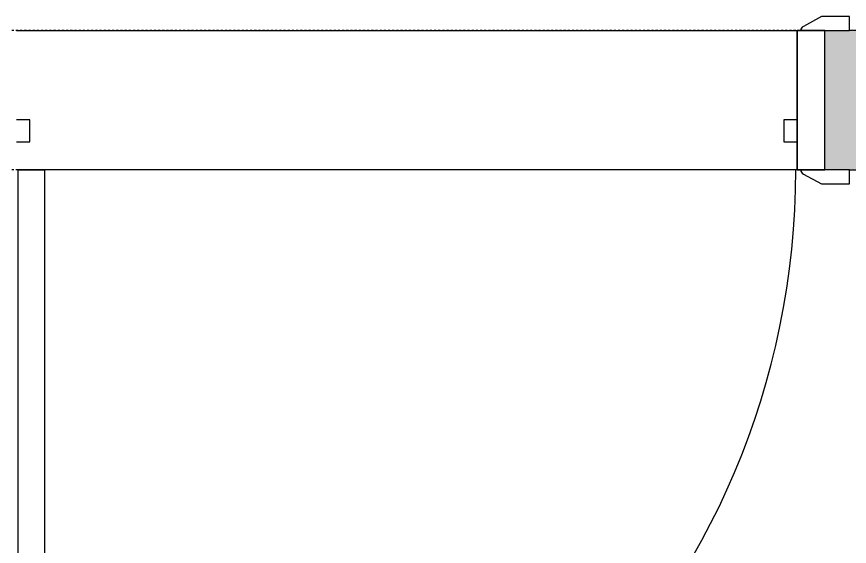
# Model space of a CAD drawing. Extents: x -5566 to 5867, y -120 to 4683.
# Drawn here: x -4941 to -4821.5, y 2068.9 to 2145 of the extents above; entities that cross this region are included whole.
import ezdxf

# ---------------------------------------------------------------- set-up
doc = ezdxf.new("R2010")
doc.units = 0
doc.linetypes.add('DASH', pattern=[0.6, 0.3, -0.3])
for name, color, linetype in [('A-DOOR', 31, 'CONTINUOUS'), ('A-DOOR-FRAM', 31, 'CONTINUOUS'), ('A-DOOR-HDLN', 31, 'DASH'), ('A-WALL', 113, 'CONTINUOUS'), ('A-WALL-PATT', 111, 'CONTINUOUS')]:
    doc.layers.add(name, color=color, linetype=linetype)

# ---------------------------------------------------------------- blocks, each defined once
blk = doc.blocks.new('AR_INT_WOOD_SINGLE_-_W120H')
at = {"layer": 'A-DOOR'}
for p, q in [((52, 10), (52, 121.6)), ((55.8, 121.6), (55.8, 10)), ((-60, 10), (-56, 10)), ((-56, 10), (-56, -10)), ((55.8, 10), (52, 10)), ((-56, -10), (-60, -10))]:
    blk.add_line(p, q, dxfattribs=at)
blk.add_arc((55.8, 10), 111.6, 90, 180, dxfattribs=at)
at = {"layer": 'A-DOOR-FRAM'}
for p, q in [((-59.5, 12), (-63.5, 12)), ((-63.5, 12), (-63.5, 10)), ((-56.9, 10.6), (-59.5, 12)), ((-63.5, 10), (-60, 10)), ((-56, 10), (-60, 10)), ((-60, 10), (-60, -10)), ((-56, -10), (-56, 10)), ((-54.1, 6), (-56, 6)), ((-54.1, 2.8), (-54.1, 6)), ((56, 6), (54.1, 6)), ((54.1, 6), (54.1, 2.8)), ((-56, 2.8), (-54.1, 2.8)), ((54.1, 2.8), (56, 2.8)), ((-63.5, -10), (-63.5, -12)), ((-60, -10), (-63.5, -10)), ((-60, -10), (-56, -10)), ((-59.5, -12), (-56.9, -10.6)), ((-63.5, -12), (-59.5, -12))]:
    blk.add_line(p, q, dxfattribs=at)
for centre, start, end in [((-57.3, 9.9), 7.125, 60.2551), ((-57.3, -9.9), 299.7449, 352.875)]:
    blk.add_arc(centre, 0.806, start, end, dxfattribs=at)
at = {"layer": 'A-DOOR-HDLN'}
for p, q in [((-60, 10), (60, 10)), ((-60, -10), (60, -10))]:
    blk.add_line(p, q, dxfattribs=at)

msp = doc.modelspace()

# ---------------------------------------------------------------- hatches: boundary and pattern name
at = {"layer": 'A-WALL-PATT'}
h = msp.add_hatch(color=256, dxfattribs=at)
h.paths.add_polyline_path([(-4985.5, 2122.99), (-4945, 2122.99), (-4945, 2142.99), (-4985.5, 2142.99)], flags=0)
h.paths.add_polyline_path([(-4825, 2122.99), (-3809.5, 2122.99), (-3809.5, 2142.99), (-4825, 2142.99)], flags=0)

# ---------------------------------------------------------------- linework, layer by layer
at = {"layer": 'A-WALL'}
for p, q in [((-4941, 2142.99), (-4829, 2142.99)), ((-4405, 2142.99), (-4821.5, 2142.99)), ((-4829, 2122.99), (-4941, 2122.99)), ((-4821.5, 2122.99), (-4015, 2122.99))]:
    msp.add_line(p, q, dxfattribs=at)

# ---------------------------------------------------------------- block references
at = {"layer": 'A-DOOR', "rotation": 179.9999999999999}
msp.add_blockref('AR_INT_WOOD_SINGLE_-_W120H', (-4885, 2132.99), dxfattribs=at)

doc.saveas('drawing.dxf')
